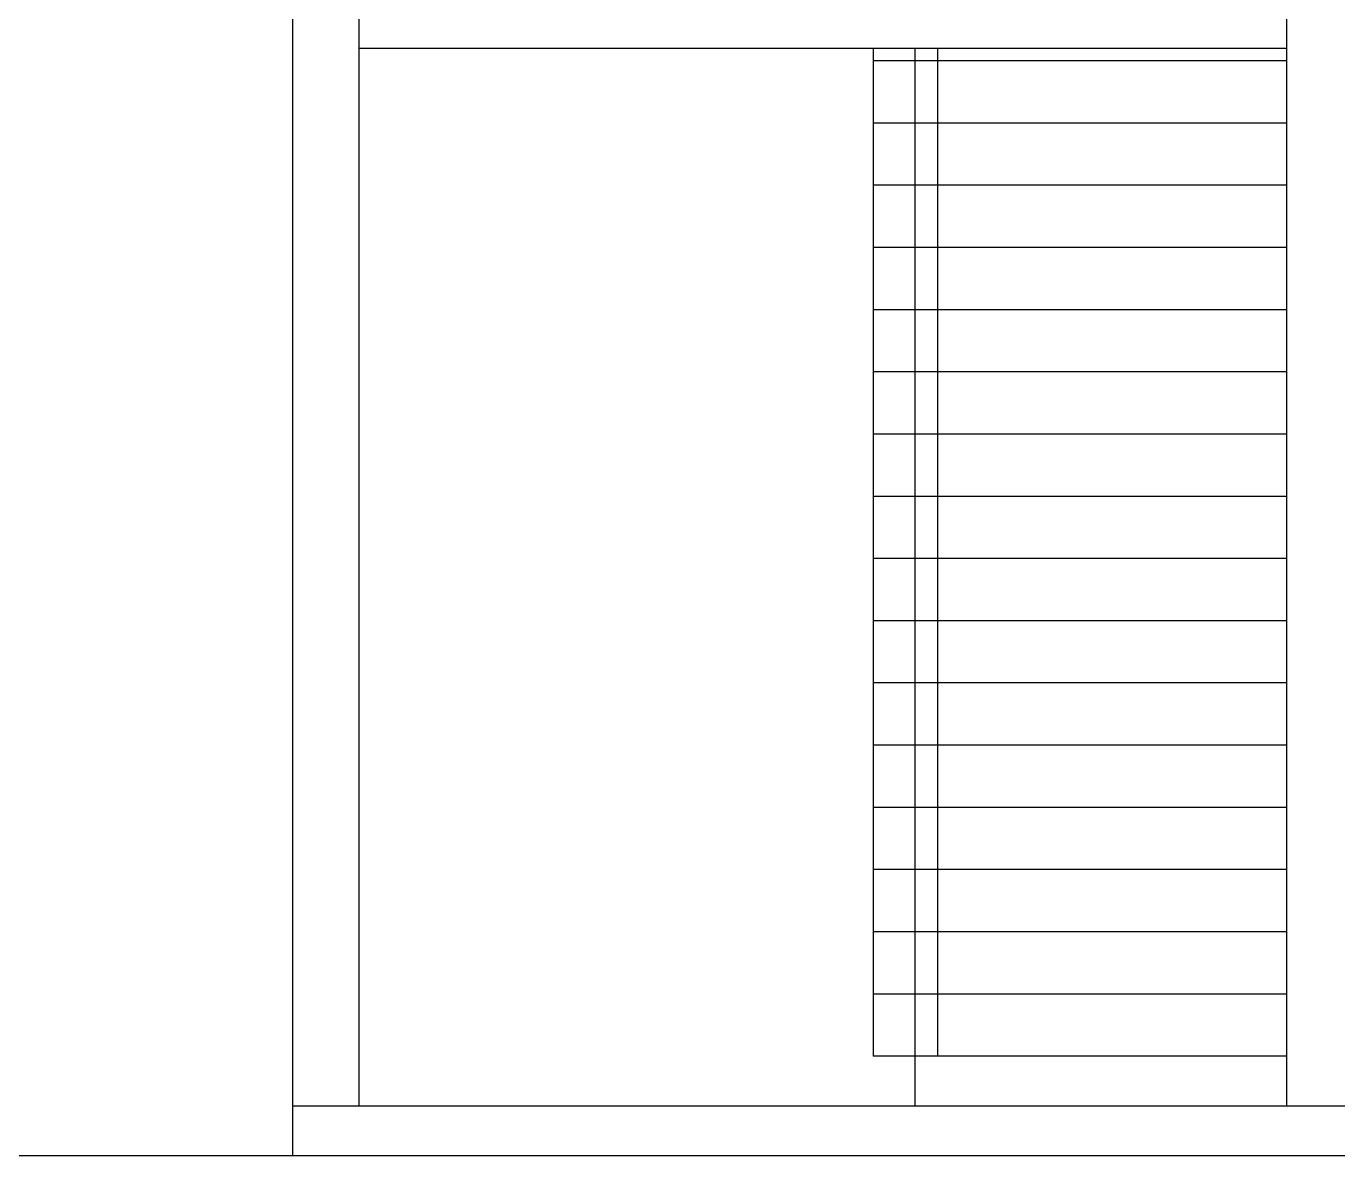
# Model space of a CAD drawing. Header units: inches. Extents: x 86794 to 87086, y 41803 to 41823.
# Drawn here: x 87065.892 to 87069.054, y 41814.174 to 41816.897 of the extents above; entities that cross this region are included whole.
import ezdxf

# ---------------------------------------------------------------- set-up
doc = ezdxf.new("R2010")
doc.units = ezdxf.units.IN
doc.header["$MEASUREMENT"] = 0

msp = doc.modelspace()

# ---------------------------------------------------------------- linework, layer by layer
at = {"ltscale": 0.006}
for p, q in [((87066.5337, 41819.0158), (87066.5337, 41814.2936)), ((87066.6937, 41819.0158), (87066.6937, 41814.2936)), ((87068.9304, 41819.0158), (87068.9304, 41814.2936)), ((87068.9304, 41816.8436), (87066.6937, 41816.8436)), ((87067.9337, 41816.8436), (87067.9337, 41814.4136)), ((87068.0337, 41816.8436), (87068.0337, 41814.4136)), ((87068.0887, 41816.8436), (87068.0887, 41814.4136)), ((87068.9304, 41816.8136), (87067.9337, 41816.8136)), ((87068.9304, 41816.6636), (87067.9337, 41816.6636)), ((87068.9304, 41816.5136), (87067.9337, 41816.5136)), ((87068.9304, 41816.3636), (87067.9337, 41816.3636)), ((87068.9304, 41816.2136), (87067.9337, 41816.2136)), ((87068.9304, 41816.0636), (87067.9337, 41816.0636)), ((87068.9304, 41815.9136), (87067.9337, 41815.9136)), ((87068.9304, 41815.7636), (87067.9337, 41815.7636)), ((87068.9304, 41815.6136), (87067.9337, 41815.6136)), ((87068.9304, 41815.4636), (87067.9337, 41815.4636)), ((87068.9304, 41815.3136), (87067.9337, 41815.3136)), ((87068.9304, 41815.1636), (87067.9337, 41815.1636)), ((87068.9304, 41815.0136), (87067.9337, 41815.0136)), ((87068.9304, 41814.8636), (87067.9337, 41814.8636)), ((87068.9304, 41814.7136), (87067.9337, 41814.7136)), ((87068.9304, 41814.5636), (87067.9337, 41814.5636)), ((87068.9304, 41814.4136), (87067.9337, 41814.4136)), ((87068.0337, 41814.4136), (87068.0337, 41814.2936)), ((87081.3337, 41814.2936), (87066.5337, 41814.2936)), ((87066.5337, 41814.2936), (87066.5337, 41814.1736)), ((87081.8267, 41814.1736), (87064.8838, 41814.1736))]:
    msp.add_line(p, q, dxfattribs=at)

doc.saveas('drawing.dxf')
